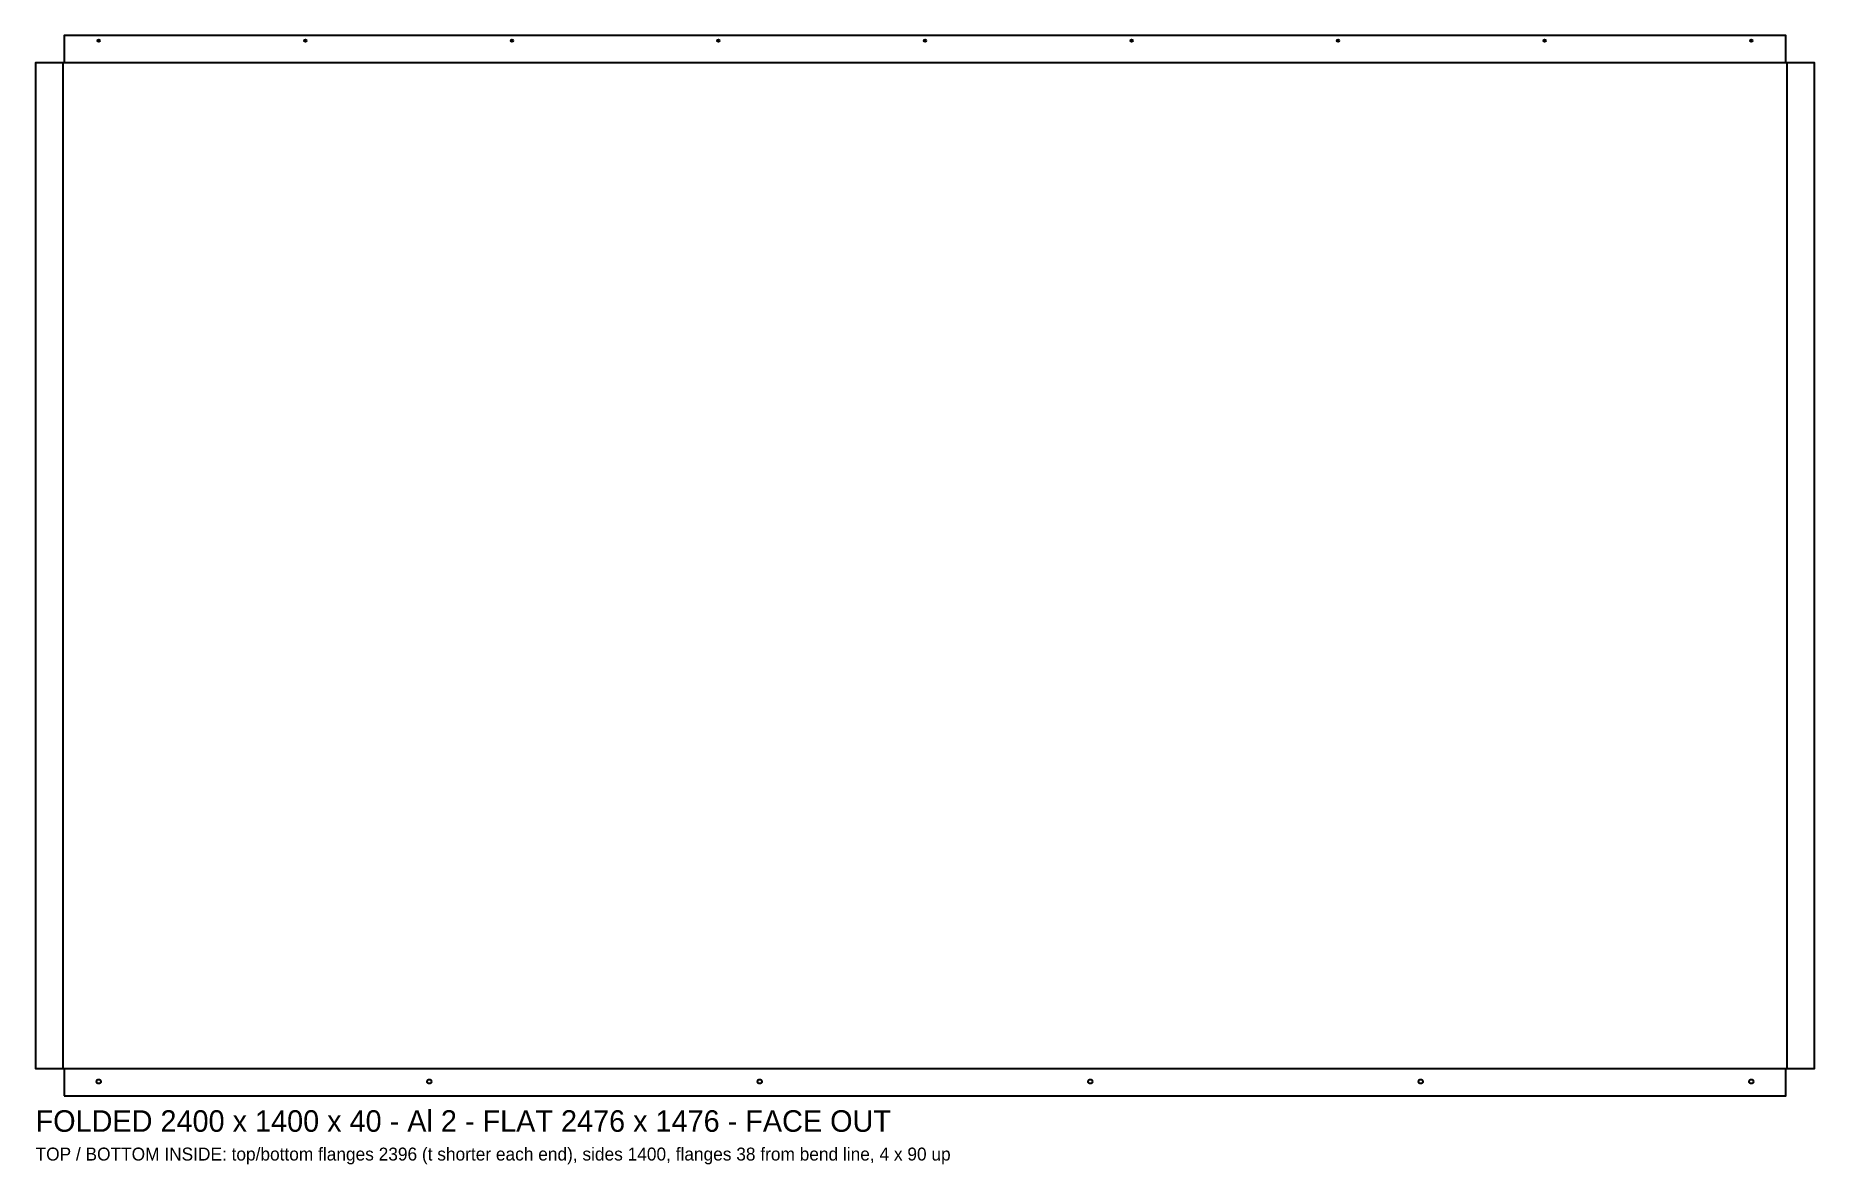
# Model space of a CAD drawing. Header units: millimetres. Extents: x 0 to 2476, y -95 to 1476.
import ezdxf

# ---------------------------------------------------------------- set-up
doc = ezdxf.new("R2010")
doc.units = ezdxf.units.MM
doc.linetypes.add('DASHED', pattern=[1.524, 1.27, -0.254])
for name, color, linetype in [('BEND_UP_90', 1, 'DASHED'), ('CUT', 7, 'CONTINUOUS'), ('HOLES_D3.2', 3, 'CONTINUOUS'), ('HOLES_D6_JOINT', 4, 'CONTINUOUS'), ('TEXT', 2, 'CONTINUOUS')]:
    doc.layers.add(name, color=color, linetype=linetype)

msp = doc.modelspace()

# ---------------------------------------------------------------- linework, layer by layer
at = {"layer": 'BEND_UP_90'}
msp.add_lwpolyline([(38, 38), (2438, 38), (2438, 1438), (38, 1438)], close=True, dxfattribs=at)
at = {"layer": 'CUT'}
msp.add_lwpolyline([(40, 0), (2436, 0), (2436, 38), (2476, 38), (2476, 1438), (2436, 1438), (2436, 1476), (40, 1476), (40, 1438), (0, 1438), (0, 38), (40, 38)], close=True, dxfattribs=at)
at = {"layer": 'HOLES_D3.2'}
for centre in [(88, 1469), (375.5, 1469), (663, 1469), (950.5, 1469), (1238, 1469), (1525.5, 1469), (1813, 1469), (2100.5, 1469), (2388, 1469)]:
    msp.add_circle(centre, 1.6, dxfattribs=at)
at = {"layer": 'HOLES_D6_JOINT'}
for centre in [(88, 20), (548, 20), (1008, 20), (1468, 20), (1928, 20), (2388, 20)]:
    msp.add_circle(centre, 3, dxfattribs=at)

# ---------------------------------------------------------------- texts
at = {"layer": 'TEXT'}
for s, height, p in [('FOLDED 2400 x 1400 x 40 - Al 2 - FLAT 2476 x 1476 - FACE OUT', 30, (0, -50)), ('TOP / BOTTOM INSIDE: top/bottom flanges 2396 (t shorter each end), sides 1400, flanges 38 from bend line, 4 x 90 up', 18, (0, -90))]:
    msp.add_text(s, height=height, dxfattribs=at).set_placement(p)

doc.saveas('drawing.dxf')
